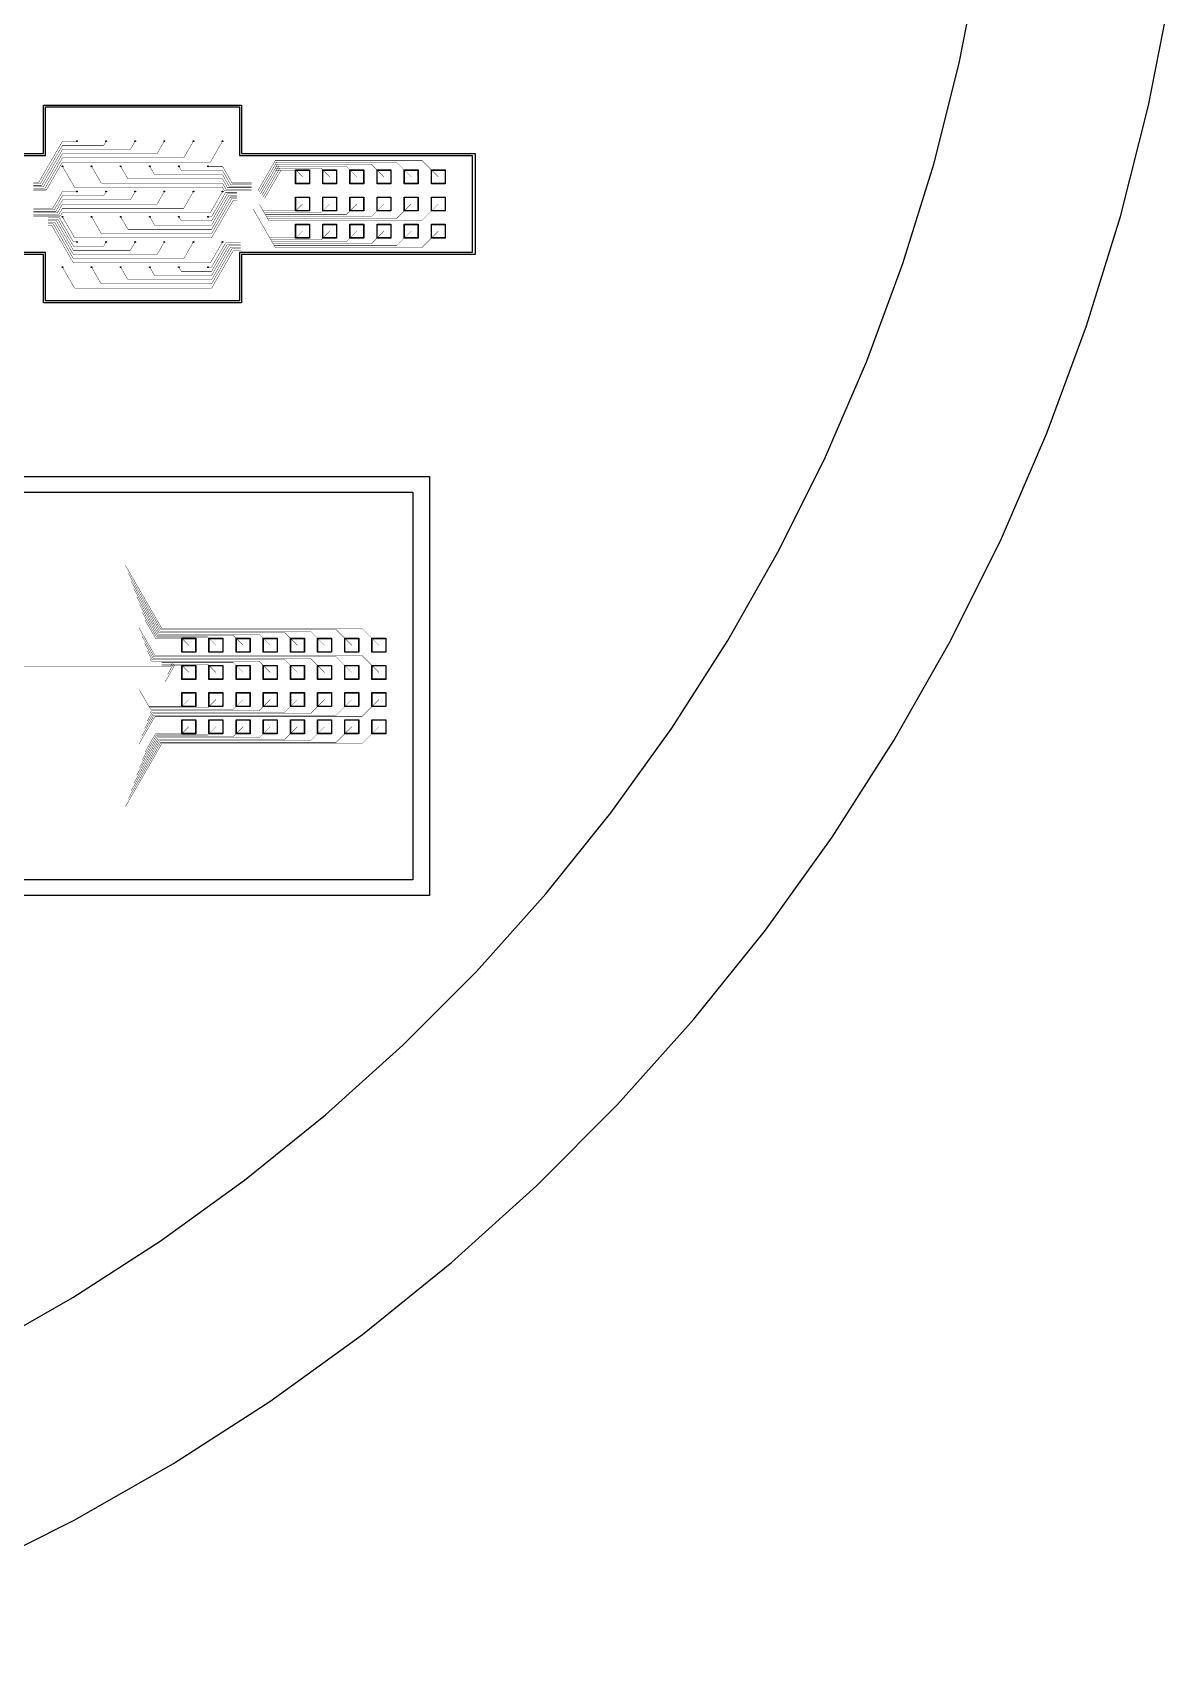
# Model space of a CAD drawing. Header units: metres. Extents: x -54999 to 54999, y -52014 to 54102.
# Drawn here: x 24912 to 54240, y -52014 to -10127 of the extents above; entities that cross this region are included whole.
import ezdxf

# ---------------------------------------------------------------- set-up
doc = ezdxf.new("R2010")
doc.units = ezdxf.units.M
for name, color, linetype in [('eDura_outline_ext', 6, 'Continuous'), ('eDura_outline_int', 6, 'Continuous'), ('etch', 3, 'Continuous'), ('metal', 4, 'Continuous'), ('wafer_ext', 8, 'Continuous'), ('wafer_int', 8, 'Continuous')]:
    doc.layers.add(name, color=color, linetype=linetype)

msp = doc.modelspace()

# ---------------------------------------------------------------- linework, layer by layer
at = {"layer": 'eDura_outline_ext'}
msp.add_lwpolyline([(30295.907, -13247.122), (36320.907, -13247.122), (36320.907, -15847.122), (30295.907, -15847.122), (30295.907, -15847.122), (30295.907, -17097.122), (25195.907, -17097.122), (25195.907, -15847.122), (25195.907, -15847.122), (19170.907, -15847.122), (19170.907, -13247.122), (25195.907, -13247.122), (25195.907, -13247.122), (25195.907, -11997.122), (30295.907, -11997.122), (30295.907, -13247.122)], close=True, dxfattribs=at)
msp.add_lwpolyline([(14942.734, -21571.934), (35142.734, -21571.934), (35142.734, -32371.934), (14942.734, -32371.934)], dxfattribs=at)
at = {"layer": 'eDura_outline_int'}
msp.add_lwpolyline([(30245.907, -13297.122), (36245.907, -13297.122), (36245.907, -15797.122), (30245.907, -15797.122), (30245.907, -15797.122), (30245.907, -17047.122), (25245.907, -17047.122), (25245.907, -15797.122), (25245.907, -15797.122), (19245.907, -15797.122), (19245.907, -13297.122), (25245.907, -13297.122), (25245.907, -13297.122), (25245.907, -12047.122), (30245.907, -12047.122), (30245.907, -13297.122)], close=True, dxfattribs=at)
msp.add_lwpolyline([(14714.794, -21971.934), (34714.794, -21971.934), (34714.794, -31971.934), (14714.794, -31971.934)], dxfattribs=at)
at = {"layer": 'etch'}
for points in [[(31695.907, -13672.122), (32045.907, -13672.122), (32045.907, -14022.122), (31695.907, -14022.122), (31695.907, -13672.122)], [(32395.907, -13672.122), (32745.907, -13672.122), (32745.907, -14022.122), (32395.907, -14022.122), (32395.907, -13672.122)], [(33095.907, -13672.122), (33445.907, -13672.122), (33445.907, -14022.122), (33095.907, -14022.122), (33095.907, -13672.122)], [(33795.907, -13672.122), (34145.907, -13672.122), (34145.907, -14022.122), (33795.907, -14022.122), (33795.907, -13672.122)], [(34495.907, -13672.122), (34845.907, -13672.122), (34845.907, -14022.122), (34495.907, -14022.122), (34495.907, -13672.122)], [(35195.907, -13672.122), (35545.907, -13672.122), (35545.907, -14022.122), (35195.907, -14022.122), (35195.907, -13672.122)], [(31695.907, -14372.122), (32045.907, -14372.122), (32045.907, -14722.122), (31695.907, -14722.122), (31695.907, -14372.122)], [(32395.907, -14372.122), (32745.907, -14372.122), (32745.907, -14722.122), (32395.907, -14722.122), (32395.907, -14372.122)], [(33095.907, -14372.122), (33445.907, -14372.122), (33445.907, -14722.122), (33095.907, -14722.122), (33095.907, -14372.122)], [(33795.907, -14372.122), (34145.907, -14372.122), (34145.907, -14722.122), (33795.907, -14722.122), (33795.907, -14372.122)], [(34495.907, -14372.122), (34845.907, -14372.122), (34845.907, -14722.122), (34495.907, -14722.122), (34495.907, -14372.122)], [(35195.907, -14372.122), (35545.907, -14372.122), (35545.907, -14722.122), (35195.907, -14722.122), (35195.907, -14372.122)], [(31695.907, -15072.122), (32045.907, -15072.122), (32045.907, -15422.122), (31695.907, -15422.122), (31695.907, -15072.122)], [(32395.907, -15072.122), (32745.907, -15072.122), (32745.907, -15422.122), (32395.907, -15422.122), (32395.907, -15072.122)], [(33095.907, -15072.122), (33445.907, -15072.122), (33445.907, -15422.122), (33095.907, -15422.122), (33095.907, -15072.122)], [(33795.907, -15072.122), (34145.907, -15072.122), (34145.907, -15422.122), (33795.907, -15422.122), (33795.907, -15072.122)], [(34495.907, -15072.122), (34845.907, -15072.122), (34845.907, -15422.122), (34495.907, -15422.122), (34495.907, -15072.122)], [(35195.907, -15072.122), (35545.907, -15072.122), (35545.907, -15422.122), (35195.907, -15422.122), (35195.907, -15072.122)], [(28764.794, -25746.934), (29114.794, -25746.934), (29114.794, -26096.934), (28764.794, -26096.934), (28764.794, -25746.934)], [(29464.794, -25746.934), (29814.794, -25746.934), (29814.794, -26096.934), (29464.794, -26096.934), (29464.794, -25746.934)], [(30164.794, -25746.934), (30514.794, -25746.934), (30514.794, -26096.934), (30164.794, -26096.934), (30164.794, -25746.934)], [(30864.794, -25746.934), (31214.794, -25746.934), (31214.794, -26096.934), (30864.794, -26096.934), (30864.794, -25746.934)], [(31564.794, -25746.934), (31914.794, -25746.934), (31914.794, -26096.934), (31564.794, -26096.934), (31564.794, -25746.934)], [(32264.794, -25746.934), (32614.794, -25746.934), (32614.794, -26096.934), (32264.794, -26096.934), (32264.794, -25746.934)], [(32964.794, -25746.934), (33314.794, -25746.934), (33314.794, -26096.934), (32964.794, -26096.934), (32964.794, -25746.934)], [(33664.794, -25746.934), (34014.794, -25746.934), (34014.794, -26096.934), (33664.794, -26096.934), (33664.794, -25746.934)], [(28764.794, -26446.934), (29114.794, -26446.934), (29114.794, -26796.934), (28764.794, -26796.934), (28764.794, -26446.934)], [(29464.794, -26446.934), (29814.794, -26446.934), (29814.794, -26796.934), (29464.794, -26796.934), (29464.794, -26446.934)], [(30164.794, -26446.934), (30514.794, -26446.934), (30514.794, -26796.934), (30164.794, -26796.934), (30164.794, -26446.934)], [(30864.794, -26446.934), (31214.794, -26446.934), (31214.794, -26796.934), (30864.794, -26796.934), (30864.794, -26446.934)], [(31564.794, -26446.934), (31914.794, -26446.934), (31914.794, -26796.934), (31564.794, -26796.934), (31564.794, -26446.934)], [(32264.794, -26446.934), (32614.794, -26446.934), (32614.794, -26796.934), (32264.794, -26796.934), (32264.794, -26446.934)], [(32964.794, -26446.934), (33314.794, -26446.934), (33314.794, -26796.934), (32964.794, -26796.934), (32964.794, -26446.934)], [(33664.794, -26446.934), (34014.794, -26446.934), (34014.794, -26796.934), (33664.794, -26796.934), (33664.794, -26446.934)], [(28764.794, -27146.934), (29114.794, -27146.934), (29114.794, -27496.934), (28764.794, -27496.934), (28764.794, -27146.934)], [(29464.794, -27146.934), (29814.794, -27146.934), (29814.794, -27496.934), (29464.794, -27496.934), (29464.794, -27146.934)], [(30164.794, -27146.934), (30514.794, -27146.934), (30514.794, -27496.934), (30164.794, -27496.934), (30164.794, -27146.934)], [(30864.794, -27146.934), (31214.794, -27146.934), (31214.794, -27496.934), (30864.794, -27496.934), (30864.794, -27146.934)], [(31564.794, -27146.934), (31914.794, -27146.934), (31914.794, -27496.934), (31564.794, -27496.934), (31564.794, -27146.934)], [(32264.794, -27146.934), (32614.794, -27146.934), (32614.794, -27496.934), (32264.794, -27496.934), (32264.794, -27146.934)], [(32964.794, -27146.934), (33314.794, -27146.934), (33314.794, -27496.934), (32964.794, -27496.934), (32964.794, -27146.934)], [(33664.794, -27146.934), (34014.794, -27146.934), (34014.794, -27496.934), (33664.794, -27496.934), (33664.794, -27146.934)], [(28764.794, -27846.934), (29114.794, -27846.934), (29114.794, -28196.934), (28764.794, -28196.934), (28764.794, -27846.934)], [(29464.794, -27846.934), (29814.794, -27846.934), (29814.794, -28196.934), (29464.794, -28196.934), (29464.794, -27846.934)], [(30164.794, -27846.934), (30514.794, -27846.934), (30514.794, -28196.934), (30164.794, -28196.934), (30164.794, -27846.934)], [(30864.794, -27846.934), (31214.794, -27846.934), (31214.794, -28196.934), (30864.794, -28196.934), (30864.794, -27846.934)], [(31564.794, -27846.934), (31914.794, -27846.934), (31914.794, -28196.934), (31564.794, -28196.934), (31564.794, -27846.934)], [(32264.794, -27846.934), (32614.794, -27846.934), (32614.794, -28196.934), (32264.794, -28196.934), (32264.794, -27846.934)], [(32964.794, -27846.934), (33314.794, -27846.934), (33314.794, -28196.934), (32964.794, -28196.934), (32964.794, -27846.934)], [(33664.794, -27846.934), (34014.794, -27846.934), (34014.794, -28196.934), (33664.794, -28196.934), (33664.794, -27846.934)]]:
    msp.add_lwpolyline(points, close=True, dxfattribs=at)
for centre in [(26058.407, -12927.882), (26808.407, -12927.882), (27558.407, -12927.882), (28308.407, -12927.882), (29058.407, -12927.882), (29808.407, -12927.882), (25683.407, -13577.401), (26433.407, -13577.401), (27183.407, -13577.401), (27933.407, -13577.401), (28683.407, -13577.401), (29433.407, -13577.401), (26058.407, -14226.92), (26808.407, -14226.92), (27558.407, -14226.92), (28308.407, -14226.92), (29058.407, -14226.92), (29808.407, -14226.92), (25683.407, -14876.439), (26433.407, -14876.439), (27183.407, -14876.439), (27933.407, -14876.439), (28683.407, -14876.439), (29433.407, -14876.439), (26058.407, -15525.958), (26808.407, -15525.958), (27558.407, -15525.958), (28308.407, -15525.958), (29058.407, -15525.958), (29808.407, -15525.958), (25683.407, -16175.477), (26433.407, -16175.477), (27183.407, -16175.477), (27933.407, -16175.477), (28683.407, -16175.477), (29433.407, -16175.477)]:
    msp.add_circle(centre, 5, dxfattribs=at)
at = {"layer": 'metal'}
for points in [[(25683.407, -12927.882, 10, 10, 0), (25071.971, -13986.92, 10, 10, 0)], [(26058.407, -12927.882, 10, 10, 0), (25683.407, -12927.882, 10, 10, 0)], [(26058.407, -12927.882, 10, 10, 0), (26058.407, -12927.882, 10, 10, 0)], [(26808.407, -12927.882, 10, 10, 0), (26746.053, -13035.882, 10, 10, 0)], [(27558.407, -12927.882, 10, 10, 0), (27433.699, -13143.882, 10, 10, 0)], [(28308.407, -12927.882, 10, 10, 0), (28121.346, -13251.882, 10, 10, 0)], [(29058.407, -12927.882, 10, 10, 0), (28808.992, -13359.882, 10, 10, 0)], [(29808.407, -12927.882, 10, 10, 0), (29496.638, -13467.882, 10, 10, 0)], [(25683.407, -13035.882, 10, 10, 0), (25111.231, -14026.92, 10, 10, 0)], [(25683.407, -13143.882, 10, 10, 0), (25150.491, -14066.92, 10, 10, 0)], [(25683.407, -13251.882, 10, 10, 0), (25189.751, -14106.92, 10, 10, 0)], [(25683.407, -13359.882, 10, 10, 0), (25229.01, -14146.92, 10, 10, 0)], [(26746.053, -13035.882, 10, 10, 0), (25683.407, -13035.882, 10, 10, 0)], [(27433.699, -13143.882, 10, 10, 0), (25683.407, -13143.882, 10, 10, 0)], [(28121.346, -13251.882, 10, 10, 0), (25683.407, -13251.882, 10, 10, 0)], [(28808.992, -13359.882, 10, 10, 0), (25683.407, -13359.882, 10, 10, 0)], [(25683.407, -13467.882, 10, 10, 0), (25268.27, -14186.92, 10, 10, 0)], [(29496.638, -13467.882, 10, 10, 0), (25683.407, -13467.882, 10, 10, 0)], [(25683.407, -13577.401, 10, 10, 0), (25995.176, -14117.401, 10, 10, 0)], [(26433.407, -13577.401, 10, 10, 0), (26682.822, -14009.401, 10, 10, 0)], [(27183.407, -13577.401, 10, 10, 0), (27370.469, -13901.401, 10, 10, 0)], [(27933.407, -13577.401, 10, 10, 0), (28058.115, -13793.401, 10, 10, 0)], [(28058.115, -13793.401, 10, 10, 0), (29808.407, -13793.401, 10, 10, 0)], [(28683.407, -13577.401, 10, 10, 0), (28745.761, -13685.401, 10, 10, 0)], [(28745.761, -13685.401, 10, 10, 0), (29808.407, -13685.401, 10, 10, 0)], [(29433.407, -13577.401, 10, 10, 0), (29433.407, -13577.401, 10, 10, 0)], [(29433.407, -13577.401, 10, 10, 0), (29808.407, -13577.401, 10, 10, 0)], [(29808.407, -13577.401, 10, 10, 0), (30056.39, -14006.92, 10, 10, 0)], [(29808.407, -13685.401, 10, 10, 0), (30017.13, -14046.92, 10, 10, 0)], [(29808.407, -13793.401, 10, 10, 0), (29977.87, -14086.92, 10, 10, 0)], [(31170.907, -13422.122, 10, 10, 0), (30717.687, -14207.122, 10, 10, 0)], [(31199.775, -13472.122, 10, 10, 0), (30752.328, -14247.122, 10, 10, 0)], [(31228.642, -13522.122, 10, 10, 0), (30786.969, -14287.122, 10, 10, 0)], [(31257.51, -13572.122, 10, 10, 0), (30821.61, -14327.122, 10, 10, 0)], [(31286.377, -13622.122, 10, 10, 0), (30856.251, -14367.122, 10, 10, 0)], [(31315.245, -13672.122, 10, 10, 0), (30890.892, -14407.122, 10, 10, 0)], [(34945.907, -13422.122, 10, 10, 0), (31170.907, -13422.122, 10, 10, 0)], [(31170.907, -13422.122, 10, 10, 0), (31170.907, -13422.122, 10, 10, 0)], [(34295.907, -13472.122, 10, 10, 0), (31170.907, -13472.122, 10, 10, 0)], [(31170.907, -13472.122, 10, 10, 0), (31199.775, -13472.122, 10, 10, 0)], [(33645.907, -13522.122, 10, 10, 0), (31170.907, -13522.122, 10, 10, 0)], [(31170.907, -13522.122, 10, 10, 0), (31228.642, -13522.122, 10, 10, 0)], [(32995.907, -13572.122, 10, 10, 0), (31170.907, -13572.122, 10, 10, 0)], [(31170.907, -13572.122, 10, 10, 0), (31257.51, -13572.122, 10, 10, 0)], [(32345.907, -13622.122, 10, 10, 0), (31170.907, -13622.122, 10, 10, 0)], [(31170.907, -13622.122, 10, 10, 0), (31286.377, -13622.122, 10, 10, 0)], [(31695.907, -13672.122, 10, 10, 0), (31170.907, -13672.122, 10, 10, 0)], [(31170.907, -13672.122, 10, 10, 0), (31315.245, -13672.122, 10, 10, 0)], [(31870.907, -13847.122, 10, 10, 0), (31695.907, -13672.122, 10, 10, 0)], [(32570.907, -13847.122, 10, 10, 0), (32345.907, -13622.122, 10, 10, 0)], [(33270.907, -13847.122, 10, 10, 0), (32995.907, -13572.122, 10, 10, 0)], [(33970.907, -13847.122, 10, 10, 0), (33645.907, -13522.122, 10, 10, 0)], [(34670.907, -13847.122, 10, 10, 0), (34295.907, -13472.122, 10, 10, 0)], [(35370.907, -13847.122, 10, 10, 0), (34945.907, -13422.122, 10, 10, 0)], [(25071.971, -13986.92, 10, 10, 0), (24933.407, -13986.92, 10, 10, 0)], [(25111.231, -14026.92, 10, 10, 0), (24933.407, -14026.92, 10, 10, 0)], [(25150.491, -14066.92, 10, 10, 0), (24933.407, -14066.92, 10, 10, 0)], [(25189.751, -14106.92, 10, 10, 0), (24933.407, -14106.92, 10, 10, 0)], [(25229.01, -14146.92, 10, 10, 0), (24933.407, -14146.92, 10, 10, 0)], [(25268.27, -14186.92, 10, 10, 0), (24933.407, -14186.92, 10, 10, 0)], [(25683.407, -14226.92, 10, 10, 0), (25435.424, -14656.439, 10, 10, 0)], [(26058.407, -14226.92, 10, 10, 0), (25683.407, -14226.92, 10, 10, 0)], [(25995.176, -14117.401, 10, 10, 0), (29808.407, -14117.401, 10, 10, 0)], [(26058.407, -14226.92, 10, 10, 0), (26058.407, -14226.92, 10, 10, 0)], [(26682.822, -14009.401, 10, 10, 0), (29808.407, -14009.401, 10, 10, 0)], [(26808.407, -14226.92, 10, 10, 0), (26746.053, -14334.92, 10, 10, 0)], [(27370.469, -13901.401, 10, 10, 0), (29808.407, -13901.401, 10, 10, 0)], [(27558.407, -14226.92, 10, 10, 0), (27433.699, -14442.92, 10, 10, 0)], [(28308.407, -14226.92, 10, 10, 0), (28121.346, -14550.92, 10, 10, 0)], [(29058.407, -14226.92, 10, 10, 0), (28808.992, -14658.92, 10, 10, 0)], [(29808.407, -14226.92, 10, 10, 0), (29496.638, -14766.92, 10, 10, 0)], [(29808.407, -13901.401, 10, 10, 0), (29938.611, -14126.92, 10, 10, 0)], [(29808.407, -14009.401, 10, 10, 0), (29899.351, -14166.92, 10, 10, 0)], [(29808.407, -14117.401, 10, 10, 0), (29860.091, -14206.92, 10, 10, 0)], [(29860.091, -14206.92, 10, 10, 0), (30558.407, -14206.92, 10, 10, 0)], [(29899.351, -14166.92, 10, 10, 0), (30558.407, -14166.92, 10, 10, 0)], [(29938.611, -14126.92, 10, 10, 0), (30558.407, -14126.92, 10, 10, 0)], [(29977.87, -14086.92, 10, 10, 0), (30558.407, -14086.92, 10, 10, 0)], [(30017.13, -14046.92, 10, 10, 0), (30558.407, -14046.92, 10, 10, 0)], [(30056.39, -14006.92, 10, 10, 0), (30558.407, -14006.92, 10, 10, 0)], [(25435.424, -14656.439, 10, 10, 0), (24933.407, -14656.439, 10, 10, 0)], [(25683.407, -14334.92, 10, 10, 0), (25474.684, -14696.439, 10, 10, 0)], [(25683.407, -14442.92, 10, 10, 0), (25513.944, -14736.439, 10, 10, 0)], [(25683.407, -14550.92, 10, 10, 0), (25553.204, -14776.439, 10, 10, 0)], [(25683.407, -14658.92, 10, 10, 0), (25592.463, -14816.439, 10, 10, 0)], [(26746.053, -14334.92, 10, 10, 0), (25683.407, -14334.92, 10, 10, 0)], [(27433.699, -14442.92, 10, 10, 0), (25683.407, -14442.92, 10, 10, 0)], [(28121.346, -14550.92, 10, 10, 0), (25683.407, -14550.92, 10, 10, 0)], [(28808.992, -14658.92, 10, 10, 0), (25683.407, -14658.92, 10, 10, 0)], [(29527.157, -14876.439, 10, 10, 0), (29890.61, -14246.92, 10, 10, 0)], [(29527.157, -14984.439, 10, 10, 0), (29929.87, -14286.92, 10, 10, 0)], [(29527.157, -15092.439, 10, 10, 0), (29969.13, -14326.92, 10, 10, 0)], [(29527.157, -15200.439, 10, 10, 0), (30008.39, -14366.92, 10, 10, 0)], [(29527.157, -15308.439, 10, 10, 0), (30047.649, -14406.92, 10, 10, 0)], [(29527.157, -15416.439, 10, 10, 0), (30086.909, -14446.92, 10, 10, 0)], [(29890.61, -14246.92, 10, 10, 0), (30183.407, -14246.92, 10, 10, 0)], [(29929.87, -14286.92, 10, 10, 0), (30183.407, -14286.92, 10, 10, 0)], [(29969.13, -14326.92, 10, 10, 0), (30183.407, -14326.92, 10, 10, 0)], [(30008.39, -14366.92, 10, 10, 0), (30183.407, -14366.92, 10, 10, 0)], [(30047.649, -14406.92, 10, 10, 0), (30183.407, -14406.92, 10, 10, 0)], [(30086.909, -14446.92, 10, 10, 0), (30183.407, -14446.92, 10, 10, 0)], [(30939.967, -14872.122, 10, 10, 0), (30763.875, -14567.122, 10, 10, 0)], [(30968.835, -14922.122, 10, 10, 0), (30786.969, -14607.122, 10, 10, 0)], [(30997.702, -14972.122, 10, 10, 0), (30810.063, -14647.122, 10, 10, 0)], [(31870.907, -14547.122, 10, 10, 0), (31695.907, -14722.122, 10, 10, 0)], [(32570.907, -14547.122, 10, 10, 0), (32345.907, -14772.122, 10, 10, 0)], [(33270.907, -14547.122, 10, 10, 0), (32995.907, -14822.122, 10, 10, 0)], [(33970.907, -14547.122, 10, 10, 0), (33645.907, -14872.122, 10, 10, 0)], [(34670.907, -14547.122, 10, 10, 0), (34295.907, -14922.122, 10, 10, 0)], [(35370.907, -14547.122, 10, 10, 0), (34945.907, -14972.122, 10, 10, 0)], [(25474.684, -14696.439, 10, 10, 0), (24933.407, -14696.439, 10, 10, 0)], [(25513.944, -14736.439, 10, 10, 0), (24933.407, -14736.439, 10, 10, 0)], [(25553.204, -14776.439, 10, 10, 0), (24933.407, -14776.439, 10, 10, 0)], [(25592.463, -14816.439, 10, 10, 0), (24933.407, -14816.439, 10, 10, 0)], [(25631.723, -14856.439, 10, 10, 0), (24933.407, -14856.439, 10, 10, 0)], [(25601.204, -14896.439, 10, 10, 0), (25308.407, -14896.439, 10, 10, 0)], [(25561.944, -14936.439, 10, 10, 0), (25308.407, -14936.439, 10, 10, 0)], [(25522.685, -14976.439, 10, 10, 0), (25308.407, -14976.439, 10, 10, 0)], [(25483.425, -15016.439, 10, 10, 0), (25308.407, -15016.439, 10, 10, 0)], [(25444.165, -15056.439, 10, 10, 0), (25308.407, -15056.439, 10, 10, 0)], [(25964.657, -15957.958, 10, 10, 0), (25444.165, -15056.439, 10, 10, 0)], [(25964.657, -15849.958, 10, 10, 0), (25483.425, -15016.439, 10, 10, 0)], [(25964.657, -15741.958, 10, 10, 0), (25522.685, -14976.439, 10, 10, 0)], [(25964.657, -15633.958, 10, 10, 0), (25561.944, -14936.439, 10, 10, 0)], [(25964.657, -15525.958, 10, 10, 0), (25601.204, -14896.439, 10, 10, 0)], [(25683.407, -14766.92, 10, 10, 0), (25631.723, -14856.439, 10, 10, 0)], [(29496.638, -14766.92, 10, 10, 0), (25683.407, -14766.92, 10, 10, 0)], [(25683.407, -14876.439, 10, 10, 0), (25995.176, -15416.439, 10, 10, 0)], [(26433.407, -14876.439, 10, 10, 0), (26682.822, -15308.439, 10, 10, 0)], [(27183.407, -14876.439, 10, 10, 0), (27370.469, -15200.439, 10, 10, 0)], [(27933.407, -14876.439, 10, 10, 0), (28058.115, -15092.439, 10, 10, 0)], [(28683.407, -14876.439, 10, 10, 0), (28745.761, -14984.439, 10, 10, 0)], [(28745.761, -14984.439, 10, 10, 0), (29527.157, -14984.439, 10, 10, 0)], [(29433.407, -14876.439, 10, 10, 0), (29433.407, -14876.439, 10, 10, 0)], [(29433.407, -14876.439, 10, 10, 0), (29527.157, -14876.439, 10, 10, 0)], [(31026.57, -15422.122, 10, 10, 0), (30602.217, -14687.122, 10, 10, 0)], [(31055.437, -15472.122, 10, 10, 0), (30625.311, -14727.122, 10, 10, 0)], [(31084.305, -15522.122, 10, 10, 0), (30648.405, -14767.122, 10, 10, 0)], [(31113.172, -15572.122, 10, 10, 0), (30671.499, -14807.122, 10, 10, 0)], [(31142.04, -15622.122, 10, 10, 0), (30694.593, -14847.122, 10, 10, 0)], [(31170.907, -15672.122, 10, 10, 0), (30717.687, -14887.122, 10, 10, 0)], [(30853.365, -14722.122, 10, 10, 0), (30853.365, -14722.122, 10, 10, 0)], [(31170.907, -14722.122, 10, 10, 0), (30853.365, -14722.122, 10, 10, 0)], [(30882.232, -14772.122, 10, 10, 0), (30882.232, -14772.122, 10, 10, 0)], [(31170.907, -14772.122, 10, 10, 0), (30882.232, -14772.122, 10, 10, 0)], [(30911.1, -14822.122, 10, 10, 0), (30911.1, -14822.122, 10, 10, 0)], [(31170.907, -14822.122, 10, 10, 0), (30911.1, -14822.122, 10, 10, 0)], [(31170.907, -14872.122, 10, 10, 0), (30939.967, -14872.122, 10, 10, 0)], [(31170.907, -14922.122, 10, 10, 0), (30968.835, -14922.122, 10, 10, 0)], [(31170.907, -14972.122, 10, 10, 0), (30997.702, -14972.122, 10, 10, 0)], [(31695.907, -14722.122, 10, 10, 0), (31170.907, -14722.122, 10, 10, 0)], [(32345.907, -14772.122, 10, 10, 0), (31170.907, -14772.122, 10, 10, 0)], [(32995.907, -14822.122, 10, 10, 0), (31170.907, -14822.122, 10, 10, 0)], [(33645.907, -14872.122, 10, 10, 0), (31170.907, -14872.122, 10, 10, 0)], [(34295.907, -14922.122, 10, 10, 0), (31170.907, -14922.122, 10, 10, 0)], [(34945.907, -14972.122, 10, 10, 0), (31170.907, -14972.122, 10, 10, 0)], [(25404.905, -15096.439, 10, 10, 0), (25308.407, -15096.439, 10, 10, 0)], [(25964.657, -16065.958, 10, 10, 0), (25404.905, -15096.439, 10, 10, 0)], [(25995.176, -15416.439, 10, 10, 0), (29527.157, -15416.439, 10, 10, 0)], [(26682.822, -15308.439, 10, 10, 0), (29527.157, -15308.439, 10, 10, 0)], [(27370.469, -15200.439, 10, 10, 0), (29527.157, -15200.439, 10, 10, 0)], [(28058.115, -15092.439, 10, 10, 0), (29527.157, -15092.439, 10, 10, 0)], [(31170.907, -15422.122, 10, 10, 0), (31026.57, -15422.122, 10, 10, 0)], [(31170.907, -15472.122, 10, 10, 0), (31055.437, -15472.122, 10, 10, 0)], [(31695.907, -15422.122, 10, 10, 0), (31170.907, -15422.122, 10, 10, 0)], [(32345.907, -15472.122, 10, 10, 0), (31170.907, -15472.122, 10, 10, 0)], [(31870.907, -15247.122, 10, 10, 0), (31695.907, -15422.122, 10, 10, 0)], [(32570.907, -15247.122, 10, 10, 0), (32345.907, -15472.122, 10, 10, 0)], [(33270.907, -15247.122, 10, 10, 0), (32995.907, -15522.122, 10, 10, 0)], [(33970.907, -15247.122, 10, 10, 0), (33645.907, -15572.122, 10, 10, 0)], [(34670.907, -15247.122, 10, 10, 0), (34295.907, -15622.122, 10, 10, 0)], [(35370.907, -15247.122, 10, 10, 0), (34945.907, -15672.122, 10, 10, 0)], [(26058.407, -15525.958, 10, 10, 0), (25964.657, -15525.958, 10, 10, 0)], [(26746.053, -15633.958, 10, 10, 0), (25964.657, -15633.958, 10, 10, 0)], [(27433.699, -15741.958, 10, 10, 0), (25964.657, -15741.958, 10, 10, 0)], [(28121.346, -15849.958, 10, 10, 0), (25964.657, -15849.958, 10, 10, 0)], [(26058.407, -15525.958, 10, 10, 0), (26058.407, -15525.958, 10, 10, 0)], [(26808.407, -15525.958, 10, 10, 0), (26746.053, -15633.958, 10, 10, 0)], [(27558.407, -15525.958, 10, 10, 0), (27433.699, -15741.958, 10, 10, 0)], [(28308.407, -15525.958, 10, 10, 0), (28121.346, -15849.958, 10, 10, 0)], [(29058.407, -15525.958, 10, 10, 0), (28808.992, -15957.958, 10, 10, 0)], [(29808.407, -15525.958, 10, 10, 0), (29496.638, -16065.958, 10, 10, 0)], [(29527.157, -16175.477, 10, 10, 0), (29890.61, -15545.958, 10, 10, 0)], [(29527.157, -16283.477, 10, 10, 0), (29929.87, -15585.958, 10, 10, 0)], [(29527.157, -16391.477, 10, 10, 0), (29969.13, -15625.958, 10, 10, 0)], [(29527.157, -16499.477, 10, 10, 0), (30008.39, -15665.958, 10, 10, 0)], [(29527.157, -16607.477, 10, 10, 0), (30047.649, -15705.958, 10, 10, 0)], [(29527.157, -16715.477, 10, 10, 0), (30086.909, -15745.958, 10, 10, 0)], [(29890.61, -15545.958, 10, 10, 0), (30277.157, -15545.958, 10, 10, 0)], [(29929.87, -15585.958, 10, 10, 0), (30277.157, -15585.958, 10, 10, 0)], [(29969.13, -15625.958, 10, 10, 0), (30277.157, -15625.958, 10, 10, 0)], [(30008.39, -15665.958, 10, 10, 0), (30277.157, -15665.958, 10, 10, 0)], [(30047.649, -15705.958, 10, 10, 0), (30277.157, -15705.958, 10, 10, 0)], [(30086.909, -15745.958, 10, 10, 0), (30277.157, -15745.958, 10, 10, 0)], [(31170.907, -15522.122, 10, 10, 0), (31084.305, -15522.122, 10, 10, 0)], [(31170.907, -15572.122, 10, 10, 0), (31113.172, -15572.122, 10, 10, 0)], [(31170.907, -15622.122, 10, 10, 0), (31142.04, -15622.122, 10, 10, 0)], [(32995.907, -15522.122, 10, 10, 0), (31170.907, -15522.122, 10, 10, 0)], [(33645.907, -15572.122, 10, 10, 0), (31170.907, -15572.122, 10, 10, 0)], [(34295.907, -15622.122, 10, 10, 0), (31170.907, -15622.122, 10, 10, 0)], [(34945.907, -15672.122, 10, 10, 0), (31170.907, -15672.122, 10, 10, 0)], [(31170.907, -15672.122, 10, 10, 0), (31170.907, -15672.122, 10, 10, 0)], [(25683.407, -16175.477, 10, 10, 0), (25995.176, -16715.477, 10, 10, 0)], [(28808.992, -15957.958, 10, 10, 0), (25964.657, -15957.958, 10, 10, 0)], [(29496.638, -16065.958, 10, 10, 0), (25964.657, -16065.958, 10, 10, 0)], [(26433.407, -16175.477, 10, 10, 0), (26682.822, -16607.477, 10, 10, 0)], [(27183.407, -16175.477, 10, 10, 0), (27370.469, -16499.477, 10, 10, 0)], [(27933.407, -16175.477, 10, 10, 0), (28058.115, -16391.477, 10, 10, 0)], [(28683.407, -16175.477, 10, 10, 0), (28745.761, -16283.477, 10, 10, 0)], [(28745.761, -16283.477, 10, 10, 0), (29527.157, -16283.477, 10, 10, 0)], [(29433.407, -16175.477, 10, 10, 0), (29433.407, -16175.477, 10, 10, 0)], [(29433.407, -16175.477, 10, 10, 0), (29527.157, -16175.477, 10, 10, 0)], [(25995.176, -16715.477, 10, 10, 0), (29527.157, -16715.477, 10, 10, 0)], [(26682.822, -16607.477, 10, 10, 0), (29527.157, -16607.477, 10, 10, 0)], [(27370.469, -16499.477, 10, 10, 0), (29527.157, -16499.477, 10, 10, 0)], [(28058.115, -16391.477, 10, 10, 0), (29527.157, -16391.477, 10, 10, 0)], [(28239.794, -25480.934, 10, 10, 0), (27310.837, -23871.934, 10, 10, 0)], [(28217.855, -25518.934, 10, 10, 0), (27382.429, -24071.934, 10, 10, 0)], [(28195.915, -25556.934, 10, 10, 0), (27454.02, -24271.934, 10, 10, 0)], [(28173.976, -25594.934, 10, 10, 0), (27525.612, -24471.934, 10, 10, 0)], [(28152.037, -25632.934, 10, 10, 0), (27597.203, -24671.934, 10, 10, 0)], [(28130.097, -25670.934, 10, 10, 0), (27668.794, -24871.934, 10, 10, 0)], [(28108.158, -25708.934, 10, 10, 0), (27740.386, -25071.934, 10, 10, 0)], [(28064.279, -26180.934, 10, 10, 0), (27654.938, -25471.934, 10, 10, 0)], [(28086.219, -25746.934, 10, 10, 0), (27811.977, -25271.934, 10, 10, 0)], [(28239.794, -25518.934, 10, 10, 0), (28217.855, -25518.934, 10, 10, 0)], [(33398.794, -25480.934, 10, 10, 0), (28239.794, -25480.934, 10, 10, 0)], [(28239.794, -25480.934, 10, 10, 0), (28239.794, -25480.934, 10, 10, 0)], [(32736.794, -25518.934, 10, 10, 0), (28239.794, -25518.934, 10, 10, 0)], [(33139.794, -25921.934, 10, 10, 0), (32736.794, -25518.934, 10, 10, 0)], [(33839.794, -25921.934, 10, 10, 0), (33398.794, -25480.934, 10, 10, 0)], [(28042.34, -26218.934, 10, 10, 0), (27726.529, -25671.934, 10, 10, 0)], [(28020.401, -26256.934, 10, 10, 0), (27798.121, -25871.934, 10, 10, 0)], [(28239.794, -25746.934, 10, 10, 0), (28086.219, -25746.934, 10, 10, 0)], [(28239.794, -25708.934, 10, 10, 0), (28108.158, -25708.934, 10, 10, 0)], [(28239.794, -25670.934, 10, 10, 0), (28130.097, -25670.934, 10, 10, 0)], [(28239.794, -25632.934, 10, 10, 0), (28152.037, -25632.934, 10, 10, 0)], [(28239.794, -25594.934, 10, 10, 0), (28173.976, -25594.934, 10, 10, 0)], [(28239.794, -25556.934, 10, 10, 0), (28195.915, -25556.934, 10, 10, 0)], [(32074.794, -25556.934, 10, 10, 0), (28239.794, -25556.934, 10, 10, 0)], [(31412.794, -25594.934, 10, 10, 0), (28239.794, -25594.934, 10, 10, 0)], [(30750.794, -25632.934, 10, 10, 0), (28239.794, -25632.934, 10, 10, 0)], [(30088.794, -25670.934, 10, 10, 0), (28239.794, -25670.934, 10, 10, 0)], [(29426.794, -25708.934, 10, 10, 0), (28239.794, -25708.934, 10, 10, 0)], [(28764.794, -25746.934, 10, 10, 0), (28239.794, -25746.934, 10, 10, 0)], [(28939.794, -25921.934, 10, 10, 0), (28764.794, -25746.934, 10, 10, 0)], [(29639.794, -25921.934, 10, 10, 0), (29426.794, -25708.934, 10, 10, 0)], [(30339.794, -25921.934, 10, 10, 0), (30088.794, -25670.934, 10, 10, 0)], [(31039.794, -25921.934, 10, 10, 0), (30750.794, -25632.934, 10, 10, 0)], [(31739.794, -25921.934, 10, 10, 0), (31412.794, -25594.934, 10, 10, 0)], [(32439.794, -25921.934, 10, 10, 0), (32074.794, -25556.934, 10, 10, 0)], [(27998.461, -26294.934, 10, 10, 0), (27869.712, -26071.934, 10, 10, 0)], [(27976.522, -26332.934, 10, 10, 0), (27941.304, -26271.934, 10, 10, 0)], [(28239.794, -26332.934, 10, 10, 0), (27976.522, -26332.934, 10, 10, 0)], [(28239.794, -26294.934, 10, 10, 0), (27998.461, -26294.934, 10, 10, 0)], [(28239.794, -26256.934, 10, 10, 0), (28020.401, -26256.934, 10, 10, 0)], [(28239.794, -26218.934, 10, 10, 0), (28042.34, -26218.934, 10, 10, 0)], [(28239.794, -26180.934, 10, 10, 0), (28064.279, -26180.934, 10, 10, 0)], [(33398.794, -26180.934, 10, 10, 0), (28239.794, -26180.934, 10, 10, 0)], [(32736.794, -26218.934, 10, 10, 0), (28239.794, -26218.934, 10, 10, 0)], [(32074.794, -26256.934, 10, 10, 0), (28239.794, -26256.934, 10, 10, 0)], [(31412.794, -26294.934, 10, 10, 0), (28239.794, -26294.934, 10, 10, 0)], [(30750.794, -26332.934, 10, 10, 0), (28239.794, -26332.934, 10, 10, 0)], [(30088.794, -26370.934, 10, 10, 0), (28239.794, -26370.934, 10, 10, 0)], [(28239.794, -26370.934, 10, 10, 0), (28525.005, -26370.934, 10, 10, 0)], [(28525.005, -26370.934, 10, 10, 0), (28466.693, -26471.934, 10, 10, 0)], [(30339.794, -26621.934, 10, 10, 0), (30088.794, -26370.934, 10, 10, 0)], [(31039.794, -26621.934, 10, 10, 0), (30750.794, -26332.934, 10, 10, 0)], [(31739.794, -26621.934, 10, 10, 0), (31412.794, -26294.934, 10, 10, 0)], [(32439.794, -26621.934, 10, 10, 0), (32074.794, -26256.934, 10, 10, 0)], [(33139.794, -26621.934, 10, 10, 0), (32736.794, -26218.934, 10, 10, 0)], [(33839.794, -26621.934, 10, 10, 0), (33398.794, -26180.934, 10, 10, 0)], [(14217.969, -26471.934, 10, 10, 0), (28466.693, -26471.934, 10, 10, 0)], [(29426.794, -26408.934, 10, 10, 0), (28239.794, -26408.934, 10, 10, 0)], [(28239.794, -26408.934, 10, 10, 0), (28546.944, -26408.934, 10, 10, 0)], [(28764.794, -26446.934, 10, 10, 0), (28239.794, -26446.934, 10, 10, 0)], [(28239.794, -26446.934, 10, 10, 0), (28568.884, -26446.934, 10, 10, 0)], [(28568.884, -26446.934, 10, 10, 0), (28323.51, -26871.934, 10, 10, 0)], [(28546.944, -26408.934, 10, 10, 0), (28395.101, -26671.934, 10, 10, 0)], [(28939.794, -26621.934, 10, 10, 0), (28764.794, -26446.934, 10, 10, 0)], [(29639.794, -26621.934, 10, 10, 0), (29426.794, -26408.934, 10, 10, 0)], [(27910.704, -27496.934, 10, 10, 0), (27665.33, -27071.934, 10, 10, 0)], [(27932.644, -27534.934, 10, 10, 0), (27780.8, -27271.934, 10, 10, 0)], [(27998.461, -27648.934, 10, 10, 0), (27869.712, -27871.934, 10, 10, 0)], [(27954.583, -27572.934, 10, 10, 0), (27896.27, -27471.934, 10, 10, 0)], [(28239.794, -27496.934, 10, 10, 0), (27910.704, -27496.934, 10, 10, 0)], [(28239.794, -27534.934, 10, 10, 0), (27932.644, -27534.934, 10, 10, 0)], [(27976.522, -27610.934, 10, 10, 0), (27941.304, -27671.934, 10, 10, 0)], [(28239.794, -27572.934, 10, 10, 0), (27954.583, -27572.934, 10, 10, 0)], [(28239.794, -27610.934, 10, 10, 0), (27976.522, -27610.934, 10, 10, 0)], [(28239.794, -27648.934, 10, 10, 0), (27998.461, -27648.934, 10, 10, 0)], [(28764.794, -27496.934, 10, 10, 0), (28239.794, -27496.934, 10, 10, 0)], [(29426.794, -27534.934, 10, 10, 0), (28239.794, -27534.934, 10, 10, 0)], [(30088.794, -27572.934, 10, 10, 0), (28239.794, -27572.934, 10, 10, 0)], [(30750.794, -27610.934, 10, 10, 0), (28239.794, -27610.934, 10, 10, 0)], [(31412.794, -27648.934, 10, 10, 0), (28239.794, -27648.934, 10, 10, 0)], [(28939.794, -27321.934, 10, 10, 0), (28764.794, -27496.934, 10, 10, 0)], [(29639.794, -27321.934, 10, 10, 0), (29426.794, -27534.934, 10, 10, 0)], [(30339.794, -27321.934, 10, 10, 0), (30088.794, -27572.934, 10, 10, 0)], [(31039.794, -27321.934, 10, 10, 0), (30750.794, -27610.934, 10, 10, 0)], [(31739.794, -27321.934, 10, 10, 0), (31412.794, -27648.934, 10, 10, 0)], [(32439.794, -27321.934, 10, 10, 0), (32074.794, -27686.934, 10, 10, 0)], [(33139.794, -27321.934, 10, 10, 0), (32736.794, -27724.934, 10, 10, 0)], [(33839.794, -27321.934, 10, 10, 0), (33398.794, -27762.934, 10, 10, 0)], [(28064.279, -27762.934, 10, 10, 0), (27654.938, -28471.934, 10, 10, 0)], [(28042.34, -27724.934, 10, 10, 0), (27726.529, -28271.934, 10, 10, 0)], [(28020.401, -27686.934, 10, 10, 0), (27798.121, -28071.934, 10, 10, 0)], [(28239.794, -27686.934, 10, 10, 0), (28020.401, -27686.934, 10, 10, 0)], [(28239.794, -27724.934, 10, 10, 0), (28042.34, -27724.934, 10, 10, 0)], [(28239.794, -27762.934, 10, 10, 0), (28064.279, -27762.934, 10, 10, 0)], [(32074.794, -27686.934, 10, 10, 0), (28239.794, -27686.934, 10, 10, 0)], [(32736.794, -27724.934, 10, 10, 0), (28239.794, -27724.934, 10, 10, 0)], [(33398.794, -27762.934, 10, 10, 0), (28239.794, -27762.934, 10, 10, 0)], [(28939.794, -28021.934, 10, 10, 0), (28764.794, -28196.934, 10, 10, 0)], [(29639.794, -28021.934, 10, 10, 0), (29426.794, -28234.934, 10, 10, 0)], [(30339.794, -28021.934, 10, 10, 0), (30088.794, -28272.934, 10, 10, 0)], [(31039.794, -28021.934, 10, 10, 0), (30750.794, -28310.934, 10, 10, 0)], [(31739.794, -28021.934, 10, 10, 0), (31412.794, -28348.934, 10, 10, 0)], [(32439.794, -28021.934, 10, 10, 0), (32074.794, -28386.934, 10, 10, 0)], [(33139.794, -28021.934, 10, 10, 0), (32736.794, -28424.934, 10, 10, 0)], [(33839.794, -28021.934, 10, 10, 0), (33398.794, -28462.934, 10, 10, 0)], [(28239.794, -28462.934, 10, 10, 0), (27310.837, -30071.934, 10, 10, 0)], [(28217.855, -28424.934, 10, 10, 0), (27382.429, -29871.934, 10, 10, 0)], [(28195.915, -28386.934, 10, 10, 0), (27454.02, -29671.934, 10, 10, 0)], [(28173.976, -28348.934, 10, 10, 0), (27525.612, -29471.934, 10, 10, 0)], [(28152.037, -28310.934, 10, 10, 0), (27597.203, -29271.934, 10, 10, 0)], [(28130.097, -28272.934, 10, 10, 0), (27668.794, -29071.934, 10, 10, 0)], [(28108.158, -28234.934, 10, 10, 0), (27740.386, -28871.934, 10, 10, 0)], [(28086.219, -28196.934, 10, 10, 0), (27811.977, -28671.934, 10, 10, 0)], [(28239.794, -28196.934, 10, 10, 0), (28086.219, -28196.934, 10, 10, 0)], [(28239.794, -28234.934, 10, 10, 0), (28108.158, -28234.934, 10, 10, 0)], [(28239.794, -28272.934, 10, 10, 0), (28130.097, -28272.934, 10, 10, 0)], [(28239.794, -28310.934, 10, 10, 0), (28152.037, -28310.934, 10, 10, 0)], [(28239.794, -28348.934, 10, 10, 0), (28173.976, -28348.934, 10, 10, 0)], [(28239.794, -28386.934, 10, 10, 0), (28195.915, -28386.934, 10, 10, 0)], [(28239.794, -28424.934, 10, 10, 0), (28217.855, -28424.934, 10, 10, 0)], [(28764.794, -28196.934, 10, 10, 0), (28239.794, -28196.934, 10, 10, 0)], [(29426.794, -28234.934, 10, 10, 0), (28239.794, -28234.934, 10, 10, 0)], [(30088.794, -28272.934, 10, 10, 0), (28239.794, -28272.934, 10, 10, 0)], [(30750.794, -28310.934, 10, 10, 0), (28239.794, -28310.934, 10, 10, 0)], [(31412.794, -28348.934, 10, 10, 0), (28239.794, -28348.934, 10, 10, 0)], [(32074.794, -28386.934, 10, 10, 0), (28239.794, -28386.934, 10, 10, 0)], [(32736.794, -28424.934, 10, 10, 0), (28239.794, -28424.934, 10, 10, 0)], [(33398.794, -28462.934, 10, 10, 0), (28239.794, -28462.934, 10, 10, 0)], [(28239.794, -28462.934, 10, 10, 0), (28239.794, -28462.934, 10, 10, 0)]]:
    msp.add_lwpolyline(points, format="xyseb", dxfattribs=at)
for points in [[(31693.407, -13669.622), (32048.407, -13669.622), (32048.407, -14024.622), (31693.407, -14024.622), (31693.407, -13669.622)], [(32393.407, -13669.622), (32748.407, -13669.622), (32748.407, -14024.622), (32393.407, -14024.622), (32393.407, -13669.622)], [(33093.407, -13669.622), (33448.407, -13669.622), (33448.407, -14024.622), (33093.407, -14024.622), (33093.407, -13669.622)], [(33793.407, -13669.622), (34148.407, -13669.622), (34148.407, -14024.622), (33793.407, -14024.622), (33793.407, -13669.622)], [(34493.407, -13669.622), (34848.407, -13669.622), (34848.407, -14024.622), (34493.407, -14024.622), (34493.407, -13669.622)], [(35193.407, -13669.622), (35548.407, -13669.622), (35548.407, -14024.622), (35193.407, -14024.622), (35193.407, -13669.622)], [(31693.407, -14369.622), (32048.407, -14369.622), (32048.407, -14724.622), (31693.407, -14724.622), (31693.407, -14369.622)], [(32393.407, -14369.622), (32748.407, -14369.622), (32748.407, -14724.622), (32393.407, -14724.622), (32393.407, -14369.622)], [(33093.407, -14369.622), (33448.407, -14369.622), (33448.407, -14724.622), (33093.407, -14724.622), (33093.407, -14369.622)], [(33793.407, -14369.622), (34148.407, -14369.622), (34148.407, -14724.622), (33793.407, -14724.622), (33793.407, -14369.622)], [(34493.407, -14369.622), (34848.407, -14369.622), (34848.407, -14724.622), (34493.407, -14724.622), (34493.407, -14369.622)], [(35193.407, -14369.622), (35548.407, -14369.622), (35548.407, -14724.622), (35193.407, -14724.622), (35193.407, -14369.622)], [(31693.407, -15069.622), (32048.407, -15069.622), (32048.407, -15424.622), (31693.407, -15424.622), (31693.407, -15069.622)], [(32393.407, -15069.622), (32748.407, -15069.622), (32748.407, -15424.622), (32393.407, -15424.622), (32393.407, -15069.622)], [(33093.407, -15069.622), (33448.407, -15069.622), (33448.407, -15424.622), (33093.407, -15424.622), (33093.407, -15069.622)], [(33793.407, -15069.622), (34148.407, -15069.622), (34148.407, -15424.622), (33793.407, -15424.622), (33793.407, -15069.622)], [(34493.407, -15069.622), (34848.407, -15069.622), (34848.407, -15424.622), (34493.407, -15424.622), (34493.407, -15069.622)], [(35193.407, -15069.622), (35548.407, -15069.622), (35548.407, -15424.622), (35193.407, -15424.622), (35193.407, -15069.622)], [(28759.794, -25741.934), (29119.794, -25741.934), (29119.794, -26101.934), (28759.794, -26101.934), (28759.794, -25741.934)], [(29459.794, -25741.934), (29819.794, -25741.934), (29819.794, -26101.934), (29459.794, -26101.934), (29459.794, -25741.934)], [(30159.794, -25741.934), (30519.794, -25741.934), (30519.794, -26101.934), (30159.794, -26101.934), (30159.794, -25741.934)], [(30859.794, -25741.934), (31219.794, -25741.934), (31219.794, -26101.934), (30859.794, -26101.934), (30859.794, -25741.934)], [(31559.794, -25741.934), (31919.794, -25741.934), (31919.794, -26101.934), (31559.794, -26101.934), (31559.794, -25741.934)], [(32259.794, -25741.934), (32619.794, -25741.934), (32619.794, -26101.934), (32259.794, -26101.934), (32259.794, -25741.934)], [(32959.794, -25741.934), (33319.794, -25741.934), (33319.794, -26101.934), (32959.794, -26101.934), (32959.794, -25741.934)], [(33659.794, -25741.934), (34019.794, -25741.934), (34019.794, -26101.934), (33659.794, -26101.934), (33659.794, -25741.934)], [(28759.794, -26441.934), (29119.794, -26441.934), (29119.794, -26801.934), (28759.794, -26801.934), (28759.794, -26441.934)], [(29459.794, -26441.934), (29819.794, -26441.934), (29819.794, -26801.934), (29459.794, -26801.934), (29459.794, -26441.934)], [(30159.794, -26441.934), (30519.794, -26441.934), (30519.794, -26801.934), (30159.794, -26801.934), (30159.794, -26441.934)], [(30859.794, -26441.934), (31219.794, -26441.934), (31219.794, -26801.934), (30859.794, -26801.934), (30859.794, -26441.934)], [(31559.794, -26441.934), (31919.794, -26441.934), (31919.794, -26801.934), (31559.794, -26801.934), (31559.794, -26441.934)], [(32259.794, -26441.934), (32619.794, -26441.934), (32619.794, -26801.934), (32259.794, -26801.934), (32259.794, -26441.934)], [(32959.794, -26441.934), (33319.794, -26441.934), (33319.794, -26801.934), (32959.794, -26801.934), (32959.794, -26441.934)], [(33659.794, -26441.934), (34019.794, -26441.934), (34019.794, -26801.934), (33659.794, -26801.934), (33659.794, -26441.934)], [(28759.794, -27141.934), (29119.794, -27141.934), (29119.794, -27501.934), (28759.794, -27501.934), (28759.794, -27141.934)], [(29459.794, -27141.934), (29819.794, -27141.934), (29819.794, -27501.934), (29459.794, -27501.934), (29459.794, -27141.934)], [(30159.794, -27141.934), (30519.794, -27141.934), (30519.794, -27501.934), (30159.794, -27501.934), (30159.794, -27141.934)], [(30859.794, -27141.934), (31219.794, -27141.934), (31219.794, -27501.934), (30859.794, -27501.934), (30859.794, -27141.934)], [(31559.794, -27141.934), (31919.794, -27141.934), (31919.794, -27501.934), (31559.794, -27501.934), (31559.794, -27141.934)], [(32259.794, -27141.934), (32619.794, -27141.934), (32619.794, -27501.934), (32259.794, -27501.934), (32259.794, -27141.934)], [(32959.794, -27141.934), (33319.794, -27141.934), (33319.794, -27501.934), (32959.794, -27501.934), (32959.794, -27141.934)], [(33659.794, -27141.934), (34019.794, -27141.934), (34019.794, -27501.934), (33659.794, -27501.934), (33659.794, -27141.934)], [(28759.794, -27841.934), (29119.794, -27841.934), (29119.794, -28201.934), (28759.794, -28201.934), (28759.794, -27841.934)], [(29459.794, -27841.934), (29819.794, -27841.934), (29819.794, -28201.934), (29459.794, -28201.934), (29459.794, -27841.934)], [(30159.794, -27841.934), (30519.794, -27841.934), (30519.794, -28201.934), (30159.794, -28201.934), (30159.794, -27841.934)], [(30859.794, -27841.934), (31219.794, -27841.934), (31219.794, -28201.934), (30859.794, -28201.934), (30859.794, -27841.934)], [(31559.794, -27841.934), (31919.794, -27841.934), (31919.794, -28201.934), (31559.794, -28201.934), (31559.794, -27841.934)], [(32259.794, -27841.934), (32619.794, -27841.934), (32619.794, -28201.934), (32259.794, -28201.934), (32259.794, -27841.934)], [(32959.794, -27841.934), (33319.794, -27841.934), (33319.794, -28201.934), (32959.794, -28201.934), (32959.794, -27841.934)], [(33659.794, -27841.934), (34019.794, -27841.934), (34019.794, -28201.934), (33659.794, -28201.934), (33659.794, -27841.934)]]:
    msp.add_lwpolyline(points, close=True, dxfattribs=at)
for centre in [(26058.407, -12927.882), (26808.407, -12927.882), (27558.407, -12927.882), (28308.407, -12927.882), (29058.407, -12927.882), (29808.407, -12927.882), (25683.407, -13577.401), (26433.407, -13577.401), (27183.407, -13577.401), (27933.407, -13577.401), (28683.407, -13577.401), (29433.407, -13577.401), (26058.407, -14226.92), (26808.407, -14226.92), (27558.407, -14226.92), (28308.407, -14226.92), (29058.407, -14226.92), (29808.407, -14226.92), (25683.407, -14876.439), (26433.407, -14876.439), (27183.407, -14876.439), (27933.407, -14876.439), (28683.407, -14876.439), (29433.407, -14876.439), (26058.407, -15525.958), (26808.407, -15525.958), (27558.407, -15525.958), (28308.407, -15525.958), (29058.407, -15525.958), (29808.407, -15525.958), (25683.407, -16175.477), (26433.407, -16175.477), (27183.407, -16175.477), (27933.407, -16175.477), (28683.407, -16175.477), (29433.407, -16175.477)]:
    msp.add_circle(centre, 10, dxfattribs=at)
at = {"layer": 'wafer_ext'}
msp.add_lwpolyline([(-17875, -52014.271), (17875, -52014.271), (-17875, -52014.271), (17875, -52014.271), (20639.283, -50980.585), (23344.14, -49800.112), (25981.783, -48476.251), (28544.618, -47012.815), (31025.265, -45414.017), (33416.582, -43684.46), (35711.685, -41829.124), (37903.964, -39853.35), (39987.107, -37762.829), (41955.118, -35563.578), (43802.328, -33261.931), (45523.42, -30864.514), (47113.438, -28378.23), (48567.805, -25810.237), (49882.332, -23167.93), (51053.234, -20458.917), (52077.141, -17690.997), (52951.105, -14872.139), (53672.608, -12010.462), (54239.573, -9114.202)], dxfattribs=at)
at = {"layer": 'wafer_int'}
msp.add_lwpolyline([(-16250, -47285.701), (16250, -47285.701), (16250, -47285.701), (18762.984, -46345.986), (21221.945, -45272.829), (23619.803, -44069.32), (25949.652, -42738.923), (28204.786, -41285.47), (30378.711, -39713.145), (32465.168, -38026.476), (34458.149, -36230.319), (36351.916, -34329.844), (38141.016, -32330.526), (39820.298, -30238.119), (41384.927, -28058.649), (42830.399, -25798.391), (44152.55, -23463.852), (45347.574, -21061.755), (46412.031, -18599.015), (47342.856, -16082.724), (48137.368, -13520.127), (48793.28, -10918.601), (49308.703, -8285.639)], dxfattribs=at)

doc.saveas('drawing.dxf')
